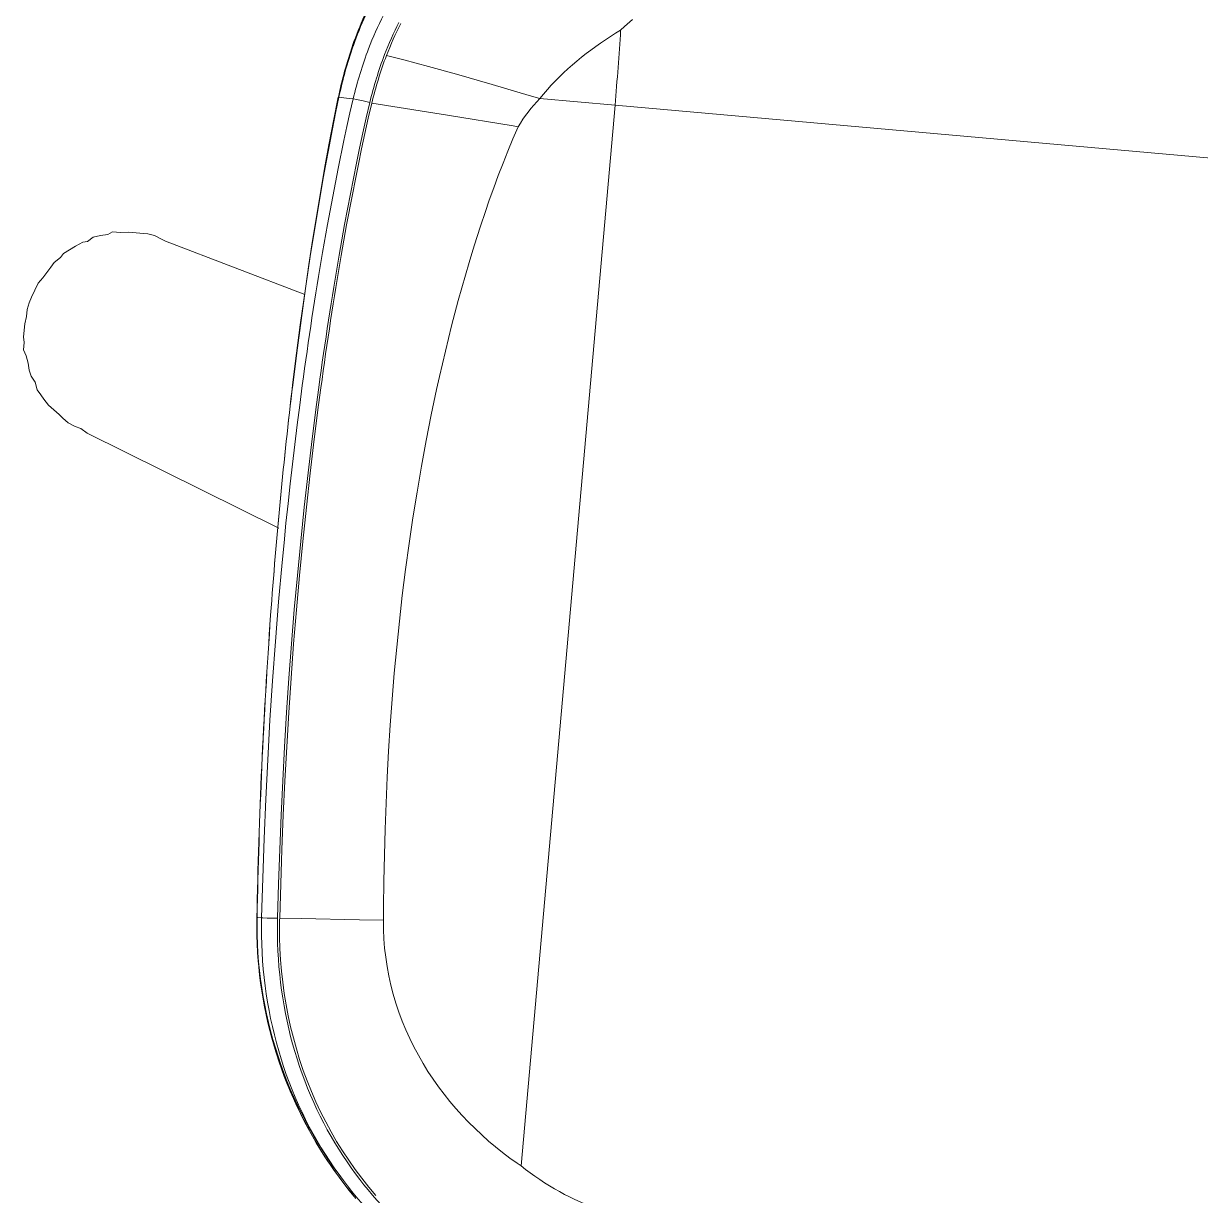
# Model space of a CAD drawing. Header units: metres. Extents: x 2999 to 3109, y 1752 to 1796.
# Drawn here: x 3007.4934 to 3007.77, y 1760.6592 to 1760.9345 of the extents above; entities that cross this region are included whole.
import ezdxf

# ---------------------------------------------------------------- set-up
doc = ezdxf.new("R2010")
doc.units = ezdxf.units.M
doc.layers.add('PAREDES', color=7, linetype='Continuous')

msp = doc.modelspace()

# ---------------------------------------------------------------- linework, layer by layer
at = {"layer": 'PAREDES', "color": 253, "lineweight": 0}
for p, q in [((3007.570778404321, 1760.929344831745), (3007.570748546451, 1760.929260133275)), ((3007.570962442118, 1760.929359207453), (3007.570932211391, 1760.929274450127)), ((3007.567420955945, 1760.917200152277), (3007.567413647, 1760.9171652233)), ((3007.567558038619, 1760.917202728741), (3007.567550605388, 1760.917167780144)), ((3007.570903896918, 1760.916794813224), (3007.570898301012, 1760.916771259458)), ((3007.574804067312, 1760.915923642201), (3007.574800743846, 1760.915909652445)), ((3007.632434476336, 1760.91531253744), (3007.610344974071, 1760.666131168124)), ((3007.632434476336, 1760.91531253744), (3007.614774876712, 1760.916878030747)), ((3007.910133017157, 1760.890695036689), (3007.632434476336, 1760.91531253744)), ((3007.51154161124, 1760.884722849698), (3007.509782160792, 1760.884264944149)), ((3007.513279463729, 1760.884937118741), (3007.51154161124, 1760.884722849698)), ((3007.514318803636, 1760.885581636423), (3007.513279463729, 1760.884937118741)), ((3007.516267895692, 1760.885408852745), (3007.514318803636, 1760.885581636423)), ((3007.5179949492, 1760.885501303534), (3007.516267895692, 1760.885408852745)), ((3007.522624042833, 1760.8850909423), (3007.5179949492, 1760.885501303534)), ((3007.524186082168, 1760.884706919055), (3007.522624042833, 1760.8850909423)), ((3007.525826743838, 1760.883824823816), (3007.524186082168, 1760.884706919055)), ((3007.505667997083, 1760.882174146434), (3007.504241604456, 1760.881318389184)), ((3007.507348825197, 1760.883130123977), (3007.505667997083, 1760.882174146434)), ((3007.508466787438, 1760.883276569666), (3007.507348825197, 1760.883130123977)), ((3007.509782160792, 1760.884264944149), (3007.508466787438, 1760.883276569666)), ((3007.526768892927, 1760.883372977217), (3007.525826743838, 1760.883824823816)), ((3007.526768892927, 1760.883372977217), (3007.559518863246, 1760.870871311704)), ((3007.502119728723, 1760.879542080806), (3007.500660939156, 1760.878320868796)), ((3007.502815211829, 1760.880462631935), (3007.502119728723, 1760.879542080806)), ((3007.504241604456, 1760.881318389184), (3007.502815211829, 1760.880462631935)), ((3007.499832838816, 1760.877289298394), (3007.49870710707, 1760.875670234684)), ((3007.500660939156, 1760.878320868796), (3007.499832838816, 1760.877289298394)), ((3007.496918289158, 1760.873496074606), (3007.495275916934, 1760.870203952286)), ((3007.498011623964, 1760.874749683555), (3007.496918289158, 1760.873496074606)), ((3007.49870710707, 1760.875670234684), (3007.498011623964, 1760.874749683555)), ((3007.494791673395, 1760.868896348437), (3007.494285831896, 1760.867345108081)), ((3007.495275916934, 1760.870203952286), (3007.494791673395, 1760.868896348437)), ((3007.494134646179, 1760.865639652533), (3007.493739823954, 1760.863955794943)), ((3007.494285831896, 1760.867345108081), (3007.494134646179, 1760.865639652533)), ((3007.493739823954, 1760.863955794943), (3007.493469849458, 1760.860910338606)), ((3007.493594697186, 1760.859548739858), (3007.493443511468, 1760.857843284309)), ((3007.493469849458, 1760.860910338606), (3007.493594697186, 1760.859548739858)), ((3007.493443511468, 1760.857843284309), (3007.494055632211, 1760.856438489642)), ((3007.494055632211, 1760.856438489642), (3007.49451353776, 1760.854679039193)), ((3007.49451353776, 1760.854679039193), (3007.494738605783, 1760.853063004959)), ((3007.494738605783, 1760.853063004959), (3007.495228908272, 1760.851669009271)), ((3007.495228908272, 1760.851669009271), (3007.496206483775, 1760.850231817664)), ((3007.496206483775, 1760.850231817664), (3007.496664389324, 1760.848472367216)), ((3007.496664389324, 1760.848472367216), (3007.497541744533, 1760.847289611095)), ((3007.497541744533, 1760.847289611095), (3007.498186262216, 1760.846250271188)), ((3007.498186262216, 1760.846250271188), (3007.499285655972, 1760.844802280602)), ((3007.499285655972, 1760.844802280602), (3007.501792873872, 1760.842615610989)), ((3007.501792873872, 1760.842615610989), (3007.50270262602, 1760.841798309629)), ((3007.50270262602, 1760.841798309629), (3007.50395623497, 1760.840704974823)), ((3007.50395623497, 1760.840704974823), (3007.50559689664, 1760.839822879584)), ((3007.50559689664, 1760.839822879584), (3007.506904500488, 1760.839338636045)), ((3007.506904500488, 1760.839338636045), (3007.508401745945, 1760.838223703279)), ((3007.553449089035, 1760.815936774227), (3007.508401745945, 1760.838223703279)), ((3007.548269960869, 1760.724411677689), (3007.548267301373, 1760.724264864802)), ((3007.548271625834, 1760.724409377862), (3007.548268980189, 1760.724262548429)), ((3007.548269976068, 1760.724411676342), (3007.548271625834, 1760.724409377862)), ((3007.548333591385, 1760.72445675606), (3007.548271625834, 1760.724409377862)), ((3007.549389036589, 1760.724414876812), (3007.549380448595, 1760.724029079176)), ((3007.549390378659, 1760.724470623918), (3007.549389023411, 1760.724414900958)), ((3007.553131776168, 1760.724284970084), (3007.553123031448, 1760.723910537251)), ((3007.553133174696, 1760.724340490069), (3007.553131774147, 1760.724284947286)), ((3007.553640220357, 1760.724331937774), (3007.553630178884, 1760.723904342621))]:
    msp.add_line(p, q, dxfattribs=at)
for points in [[(3007.636533310767, 1760.935471219658), (3007.634679562831, 1760.933806170792), (3007.633755833347, 1760.932952871634)], [(3007.633755833347, 1760.932952871634), (3007.632558487209, 1760.932218112662), (3007.631372459544, 1760.93146536226), (3007.630198742028, 1760.930694402311), (3007.629038373955, 1760.929905033455), (3007.627892411839, 1760.929097077782), (3007.626761930088, 1760.928270386435), (3007.625647943662, 1760.927424831143), (3007.62455154621, 1760.926560307296), (3007.623473758753, 1760.925676755019), (3007.622415620883, 1760.924774151088), (3007.621378158337, 1760.923852488823), (3007.620362373194, 1760.922911840234), (3007.619369238478, 1760.921952295226), (3007.618399687011, 1760.92097400854), (3007.617454640455, 1760.919977181862), (3007.616534977571, 1760.918962051319), (3007.615641473421, 1760.917928892865), (3007.614774861514, 1760.916878032094)], [(3007.578731203871, 1760.926993143698), (3007.582782043096, 1760.925950699114), (3007.588588260181, 1760.924391589416), (3007.595207138135, 1760.922555034763), (3007.603605628343, 1760.920159141923), (3007.612301287272, 1760.917613692312), (3007.614774876712, 1760.916878030747)], [(3007.567413684808, 1760.917165304199), (3007.566286711492, 1760.91159216678), (3007.565215560045, 1760.906015765868), (3007.564193709518, 1760.90044064699), (3007.563209663758, 1760.894822663061), (3007.562266733572, 1760.889193459376), (3007.561362730651, 1760.883553233752), (3007.560495990532, 1760.877903600477), (3007.559665097406, 1760.872245868402), (3007.558483234671, 1760.863746159577), (3007.557375560959, 1760.855232651413), (3007.556678809306, 1760.849566608594)], [(3007.556702990312, 1760.849568606692), (3007.557646252311, 1760.857127747543), (3007.558649385254, 1760.864693531177), (3007.559712657993, 1760.872248254453), (3007.560838793484, 1760.879790320309), (3007.562031000247, 1760.887317215493), (3007.563293105109, 1760.894825452841), (3007.563951863611, 1760.898571654422), (3007.56463045809, 1760.902314558081), (3007.565323026359, 1760.9060184479), (3007.566039258314, 1760.909730250525), (3007.56678304463, 1760.913457739788), (3007.567550635786, 1760.91716777745)], [(3007.563710420062, 1760.880716004928), (3007.564870365462, 1760.887306836149), (3007.566089167312, 1760.893881979743), (3007.567370637075, 1760.900438639234), (3007.568722528925, 1760.906988772537), (3007.569428209844, 1760.910265503864), (3007.570152217203, 1760.913523982497), (3007.570898361807, 1760.916771254068)], [(3007.567550635786, 1760.91716777745), (3007.569373148413, 1760.916965889225), (3007.57089833141, 1760.916771256763)], [(3007.567608011186, 1760.880086342124), (3007.568890787001, 1760.887298128908), (3007.570244291994, 1760.894487500115), (3007.570949086401, 1760.898072354695), (3007.571673844342, 1760.901651548677), (3007.572420506085, 1760.90522968939), (3007.573191293727, 1760.908810761762), (3007.573983340548, 1760.91236899402), (3007.574800788769, 1760.915909640804)], [(3007.568097647241, 1760.879993374155), (3007.569372218051, 1760.88716323431), (3007.570718203598, 1760.894319449153), (3007.571419668821, 1760.897891631863), (3007.572142496007, 1760.901465980239), (3007.572891222909, 1760.905058949876), (3007.573665274682, 1760.908659217849), (3007.574461792229, 1760.912241616784), (3007.575281097606, 1760.915794054918)], [(3007.57480077357, 1760.915909642151), (3007.573231098852, 1760.916295309582), (3007.571670167081, 1760.916632722693), (3007.570965458339, 1760.916760909705), (3007.570898301686, 1760.916771267057)], [(3007.575281097606, 1760.915794054918), (3007.58167744348, 1760.914798835531), (3007.593071000303, 1760.912966319559), (3007.608478751333, 1760.910420329581), (3007.609675767847, 1760.910219809029)], [(3007.609675767847, 1760.910219809029), (3007.608447152275, 1760.907380474534), (3007.607265069059, 1760.904527088724), (3007.606120712243, 1760.901650689753), (3007.605013108317, 1760.898763105447), (3007.60394164625, 1760.895871612581), (3007.602902286795, 1760.892969698943), (3007.601893857826, 1760.890057966285), (3007.600915234164, 1760.887137027518), (3007.599965409525, 1760.884207454376), (3007.599043422546, 1760.881269806952), (3007.598148384495, 1760.878324600603), (3007.597279451896, 1760.875372342845), (3007.596435838701, 1760.872413497809), (3007.595616832164, 1760.86944849249), (3007.594821747239, 1760.86647772079), (3007.594049940437, 1760.863501526972), (3007.593300810834, 1760.860520217061), (3007.592573799396, 1760.857534051242), (3007.591868375131, 1760.854543260406), (3007.591184039128, 1760.851548091749), (3007.590520383163, 1760.848548778683), (3007.589876983649, 1760.845545554069), (3007.589253476778, 1760.842538633977), (3007.588064714801, 1760.836514553751), (3007.586951648276, 1760.830478115563), (3007.585912152941, 1760.824430758086), (3007.584944443765, 1760.81837377235), (3007.584046922544, 1760.812308310483), (3007.583218192504, 1760.806235377673), (3007.582456966356, 1760.800155831749), (3007.581761938723, 1760.794070326487), (3007.581131841904, 1760.787979076708), (3007.580565392034, 1760.781882460467), (3007.58006120993, 1760.775781162975), (3007.579617823153, 1760.769676027065), (3007.57923350526, 1760.763567967874), (3007.578906277869, 1760.757457823299), (3007.578633809021, 1760.751346244298), (3007.578413340259, 1760.745233563484), (3007.578241601203, 1760.739119695471), (3007.578114781506, 1760.733004166166), (3007.578028472247, 1760.72689253636), (3007.577998841251, 1760.723835656646)], [(3007.54939038906, 1760.724470914045), (3007.549646999689, 1760.733738976581), (3007.549968198761, 1760.743009355605), (3007.550356581266, 1760.75227745534), (3007.550814568482, 1760.761546224386), (3007.551344221449, 1760.770816621254), (3007.551947121349, 1760.780086437796), (3007.552624589463, 1760.789352780429), (3007.553377939584, 1760.798614399127), (3007.554208508673, 1760.80787134196), (3007.554653191016, 1760.812498106308), (3007.555117737134, 1760.817123614316), (3007.555602320147, 1760.821747745261), (3007.556107186452, 1760.826370341053), (3007.556632519008, 1760.830991219185), (3007.557178619442, 1760.835610153359), (3007.557745755858, 1760.840226884768), (3007.55833422352, 1760.844841115336), (3007.558944420964, 1760.849452502409)], [(3007.553133175369, 1760.724340497668), (3007.553363520637, 1760.732393844467), (3007.553641819642, 1760.740449519486), (3007.553970062361, 1760.748501977231), (3007.554350128169, 1760.756553410128), (3007.554783681799, 1760.764605317324), (3007.555272014149, 1760.772657572894), (3007.555816154482, 1760.780708136335), (3007.556416932037, 1760.78875530273), (3007.557075166373, 1760.796798294781), (3007.557791725848, 1760.804837058488), (3007.558567493939, 1760.812871710362), (3007.559403407016, 1760.82090175401), (3007.560300494253, 1760.828926357499), (3007.561259953971, 1760.836944350604), (3007.562283272902, 1760.844954187719), (3007.562819422332, 1760.848955431212)], [(3007.553640220357, 1760.724331937774), (3007.553869635678, 1760.732394320595), (3007.554146840524, 1760.740449403283), (3007.554473893703, 1760.748497600745), (3007.554852847642, 1760.756543403138), (3007.55528549803, 1760.764591514858), (3007.555773202336, 1760.772643079334), (3007.556316832766, 1760.780693247574), (3007.556917117671, 1760.788738485401), (3007.557574844064, 1760.796777821181), (3007.558290763763, 1760.804810923066), (3007.559065725678, 1760.81283786324), (3007.559900684015, 1760.820858864905), (3007.56079670801, 1760.828874066445), (3007.561755127878, 1760.836883267078), (3007.5627774681, 1760.844885692615), (3007.563313180196, 1760.848883903544)], [(3007.548267322092, 1760.724265789726), (3007.54825257357, 1760.722268609615), (3007.548277807124, 1760.720271615183), (3007.548342920712, 1760.718277802557), (3007.548447856943, 1760.716285660307), (3007.548592340657, 1760.714298996462), (3007.548776407164, 1760.712315617364), (3007.548999587007, 1760.710339731227), (3007.549262042937, 1760.708368681204), (3007.549563077429, 1760.706407040388), (3007.54990300396, 1760.704451778591), (3007.550280876349, 1760.702507774338), (3007.550697206417, 1760.700571642853), (3007.551150778066, 1760.698648501048), (3007.551642295016, 1760.6967347097), (3007.552170279716, 1760.694835546761), (3007.552735649049, 1760.692947185613), (3007.553336686323, 1760.691074971362), (3007.553974496575, 1760.68921495348), (3007.554647075682, 1760.687372517873), (3007.555355769841, 1760.685543669656), (3007.556098381765, 1760.683733689314), (3007.556876385979, 1760.681938647176), (3007.557687392028, 1760.680163718304), (3007.558533031818, 1760.67840502035), (3007.559410788289, 1760.676667509822), (3007.560322373007, 1760.674947511768), (3007.561265171361, 1760.673249746252), (3007.562240959374, 1760.671570747063), (3007.563247062397, 1760.669914902584), (3007.564285326303, 1760.668279016142), (3007.565352974846, 1760.666667194077), (3007.566451878152, 1760.665076513298), (3007.567579346537, 1760.663510674193), (3007.568737129126, 1760.661967116721), (3007.569922597786, 1760.660449198807), (3007.571137405651, 1760.658954659971)], [(3007.571522884631, 1760.658496827892), (3007.570353895566, 1760.659916043934), (3007.569210600233, 1760.661357951207), (3007.568093362814, 1760.662822165104), (3007.56700260694, 1760.664308280428), (3007.5659386941, 1760.665815882177), (3007.564902046577, 1760.667344549955), (3007.563893025859, 1760.66889386876), (3007.562912052882, 1760.670463402998), (3007.561959483746, 1760.672052676868), (3007.561035724187, 1760.673661256126), (3007.560141144157, 1760.675288648425), (3007.559276146696, 1760.676934389121), (3007.558441086558, 1760.678597987216), (3007.557636346196, 1760.680278918618), (3007.556862294214, 1760.681976675782), (3007.556119297865, 1760.683690735963), (3007.555407720365, 1760.685420530821), (3007.554727897223, 1760.687165525107), (3007.554080205505, 1760.688925133933), (3007.55346497533, 1760.690698761256), (3007.552882536821, 1760.692485811031), (3007.552333216728, 1760.694285649217), (3007.551817343827, 1760.696097664571), (3007.551335211776, 1760.697921195348), (3007.55088711491, 1760.699755587402), (3007.550473344867, 1760.701600156193), (3007.550094162214, 1760.70345421227), (3007.54974984137, 1760.70531704964), (3007.54944060981, 1760.707187951153), (3007.549166708187, 1760.709066175512), (3007.548928330883, 1760.710950977862), (3007.548725702004, 1760.712841603057), (3007.548558982166, 1760.714737270938), (3007.548428336701, 1760.716637254546), (3007.548333906983, 1760.718540729474), (3007.548275798601, 1760.720446813217), (3007.548254136383, 1760.722354667515), (3007.548268989078, 1760.724263512698)], [(3007.548333605237, 1760.724456739514), (3007.54847918952, 1760.724447219075), (3007.549389036589, 1760.724414876812)], [(3007.568596893797, 1760.662712103205), (3007.567501616844, 1760.664196811749), (3007.566431673085, 1760.665709130041), (3007.565387905955, 1760.667248722903), (3007.564371163307, 1760.668815132212), (3007.563382301456, 1760.670407822508), (3007.56242212708, 1760.672026216775), (3007.561491442814, 1760.673669692397), (3007.560591032051, 1760.675337582514), (3007.559721638356, 1760.677029116564), (3007.558883976242, 1760.67874354188), (3007.558078719048, 1760.680479986898), (3007.557306491819, 1760.682237553701), (3007.556567929409, 1760.684015282225), (3007.555863568745, 1760.685812144497), (3007.555193931551, 1760.687627113891), (3007.554559470675, 1760.689459077979), (3007.55396061126, 1760.691306957423), (3007.553397693695, 1760.69316958083), (3007.552871030669, 1760.695045809899), (3007.552380857527, 1760.696934497867), (3007.551927377194, 1760.698834477869), (3007.551510730456, 1760.700744573227), (3007.551131013846, 1760.702663626507), (3007.550788291479, 1760.704590460171), (3007.550482581874, 1760.706523900721), (3007.550213856605, 1760.708462763505), (3007.549982056848, 1760.710405866563), (3007.54978704846, 1760.712352042273), (3007.549628742892, 1760.714300118971), (3007.54950694453, 1760.716248926824), (3007.549421442563, 1760.718197297347), (3007.549372052154, 1760.720144182299), (3007.549358480055, 1760.722088520073), (3007.549380449942, 1760.724029094375)], [(3007.553131774147, 1760.724284947286), (3007.550672957084, 1760.724347098802), (3007.549646814401, 1760.72439483617), (3007.549389023411, 1760.724414900958)], [(3007.57148170908, 1760.664238952107), (3007.570456968896, 1760.665648444407), (3007.569455861255, 1760.66708312373), (3007.568479105305, 1760.668542635277), (3007.56752741076, 1760.670026517855), (3007.566601469444, 1760.671534281222), (3007.565702000882, 1760.67306540204), (3007.56482968477, 1760.674619253278), (3007.563985156556, 1760.676195227143), (3007.563169044947, 1760.677792639847), (3007.562381930364, 1760.679410781249), (3007.56162439053, 1760.681048910806), (3007.560896936983, 1760.682706232573), (3007.560200093766, 1760.684381918857), (3007.559534316042, 1760.686075056161), (3007.558900042427, 1760.687784717139), (3007.558297649396, 1760.689509964633), (3007.557727492833, 1760.691249802037), (3007.557189870523, 1760.693003268532), (3007.556685028589, 1760.694769338948), (3007.556213184106, 1760.696547006007), (3007.555774492005, 1760.698335252621), (3007.555369107216, 1760.700133061704), (3007.554997106655, 1760.701939400105), (3007.554658524335, 1760.703753269117), (3007.554353406098, 1760.705573630686), (3007.554081693418, 1760.707399478987), (3007.55384335547, 1760.709229775105), (3007.553638317853, 1760.711063506964), (3007.5534664724, 1760.712899627186), (3007.553327683243, 1760.714737121484), (3007.553221782765, 1760.716574963069), (3007.553148590174, 1760.718412149296), (3007.553107886491, 1760.720247765157), (3007.553099459473, 1760.722080971639), (3007.553123031448, 1760.723910537251)], [(3007.576261322656, 1760.659159950388), (3007.574572134661, 1760.661159570437), (3007.57294082216, 1760.663209160083), (3007.57136882631, 1760.665307350781), (3007.569857558244, 1760.667452608147), (3007.568408298073, 1760.669643302184), (3007.567022317825, 1760.6718777117), (3007.565700783513, 1760.6741539564), (3007.564444788227, 1760.676470024587), (3007.563255285574, 1760.678823886294), (3007.562133088326, 1760.681213478081), (3007.56107891537, 1760.683636714198), (3007.560093315707, 1760.686091493314), (3007.559176773501, 1760.688575673894), (3007.558329667873, 1760.691087139031), (3007.557552250287, 1760.693623714204), (3007.556844743157, 1760.696183242783), (3007.556207228067, 1760.69876353467), (3007.555639788618, 1760.701362422563), (3007.555142368255, 1760.703977713291), (3007.55471490196, 1760.706607291024), (3007.554357265941, 1760.70924906812), (3007.554069273589, 1760.711900939528), (3007.553850772734, 1760.714560843099), (3007.553701535212, 1760.717226723421), (3007.553621380479, 1760.719896543837), (3007.553610071906, 1760.722568326279), (3007.553630178884, 1760.723904342621)], [(3007.553640220357, 1760.724331937774), (3007.558665201669, 1760.724214156924), (3007.572414762606, 1760.723938663383), (3007.577998841251, 1760.723835656646)], [(3007.577998841251, 1760.723835656646), (3007.578018957954, 1760.721667412257), (3007.57811585195, 1760.719490546468), (3007.578290169067, 1760.717309061391), (3007.578542216423, 1760.715126767053), (3007.578871951177, 1760.712947673003), (3007.579279012368, 1760.71077565615), (3007.579762709075, 1760.708614500105), (3007.580322105553, 1760.706467818704), (3007.580955965823, 1760.704339122192), (3007.581662811104, 1760.702231773834), (3007.582440932987, 1760.700148965775), (3007.583288397476, 1760.698093764629), (3007.584203084526, 1760.696069039051), (3007.585182701892, 1760.694077443181), (3007.586224860451, 1760.692121402315), (3007.587327098534, 1760.690203041812), (3007.588486874815, 1760.688324279637), (3007.589701686532, 1760.68648677758), (3007.590968966464, 1760.68469198869), (3007.592286230875, 1760.682941098205), (3007.593651014302, 1760.681235151874), (3007.595060965168, 1760.679574924941), (3007.596513793068, 1760.677961018723), (3007.598007449812, 1760.676393829245), (3007.599539992633, 1760.674873559369), (3007.601109682116, 1760.673400286697), (3007.602714904858, 1760.671973955117), (3007.604354254853, 1760.670594428857), (3007.606026519637, 1760.669261509031), (3007.607730678943, 1760.667974918445), (3007.609465906049, 1760.66673431679), (3007.610344972724, 1760.666131152925)]]:
    msp.add_lwpolyline(points, dxfattribs=at)
for centre, radius, start, end in [((3007.658018419378, 1760.898537850648), 0.09251973263425267, 155.8852560088196, 160.5504806502244), ((3007.657447968601, 1760.89844209145), 0.09184563376190892, 155.6199657038776, 160.3290123292379), ((3007.654175403331, 1760.897835009772), 0.08538329627395332, 153.1002536093156, 158.9127251539414), ((3007.654189258562, 1760.897792498535), 0.08140348311985125, 153.0015171536571, 158.8240963794964), ((3007.654184462655, 1760.897786436357), 0.08090887793979709, 153.0258530623837, 158.8394162822609), ((3007.665069425087, 1760.896746963886), 0.09976744943811629, 160.9801955688565, 168.170124115587), ((3007.664846580275, 1760.896518599477), 0.0994629731442588, 160.7720456599818, 167.9974569021043), ((3007.664612318751, 1760.894497045316), 0.09632449232766767, 159.2938074330847, 166.6154635117902), ((3007.664993704387, 1760.894274873853), 0.0927512045016419, 159.2094833501336, 166.5023150455699), ((3007.664847655944, 1760.894336441289), 0.09210074871819199, 159.232492871118, 166.527469993201), ((3007.642107317226, 1760.890658282614), 0.03787469111125678, 136.1903027845667, 148.9031698927521), ((3008.879203351602, 1760.699267474922), 1.33117093656905, 175.8550635169163, 178.9176862645425), ((3008.879202141078, 1760.699267643506), 1.331168006931704, 175.8550908892691, 178.917788756521), ((3008.895517234541, 1760.699652559658), 1.347412846015241, 175.9215622228405, 178.9451982722149), ((3007.647223648478, 1760.721965237175), 0.09845304933260261, 217.0016609994611, 232.2200572937723)]:
    msp.add_arc(centre, radius, start, end, dxfattribs=at)
at = {"layer": 'PAREDES', "color": 253, "lineweight": 0, "extrusion": (0, 0, -1)}
for centre, major_axis, ratio, start_param, end_param in [((3007.597310704856, 1760.918426199716), (0.01336894078824235, 0.1508086339375883), 0.23290286962035, 1.453698635101318, 1.570796370506287), ((3007.57011309605, 1760.916601042209), (0.002699373557836786, -0.000564565585517645), 0.03556452878652137, 3.141552209854126, 3.454068899154663), ((3007.583166650881, 1760.8003979234), (-0.01581003389387007, -0.1773517648873239), 0.1657689449745382, 1.83623743057251, 2.025950193405151), ((3007.588021114725, 1760.796191784528), (-0.01586624531517835, -0.1821256062876719), 0.1689218463665897, 1.849972724914551, 2.034741640090942), ((3007.586623724916, 1760.802004897763), (-0.01599080749328307, -0.173311880800678), 0.1635574376812875, 1.829575896263123, 2.022401571273804), ((3007.613353815583, 1760.734488257117), (-0.007771370910417724, -0.2926002703321707), 0.2213233507144003, 1.774915814399719, 1.969136238098145), ((3007.616253593529, 1760.726031413717), (-0.006005463887353797, -0.3005875939138505), 0.2257749836095759, 1.799444079399109, 1.989815950393677), ((3007.647835125726, 1760.722499432149), (0.09758095508560671, -0.01963220029475245), 0.9951158302149696, 2.294232606887817, 2.96186375617981), ((3007.651067755804, 1760.722654554764), (-0.006324968573427328, -0.07038058186147766), 0.9486275432375622, 0.2371470332145691, 0.5581086874008179), ((3007.644910536292, 1760.723527421183), (-0.00847856649810516, -0.09607327932495649), 0.9597638762268449, 0.5543050765991211, 0.8240195512771606)]:
    msp.add_ellipse(centre, major_axis=major_axis, ratio=ratio, start_param=start_param, end_param=end_param, dxfattribs=at)

doc.saveas('drawing.dxf')
